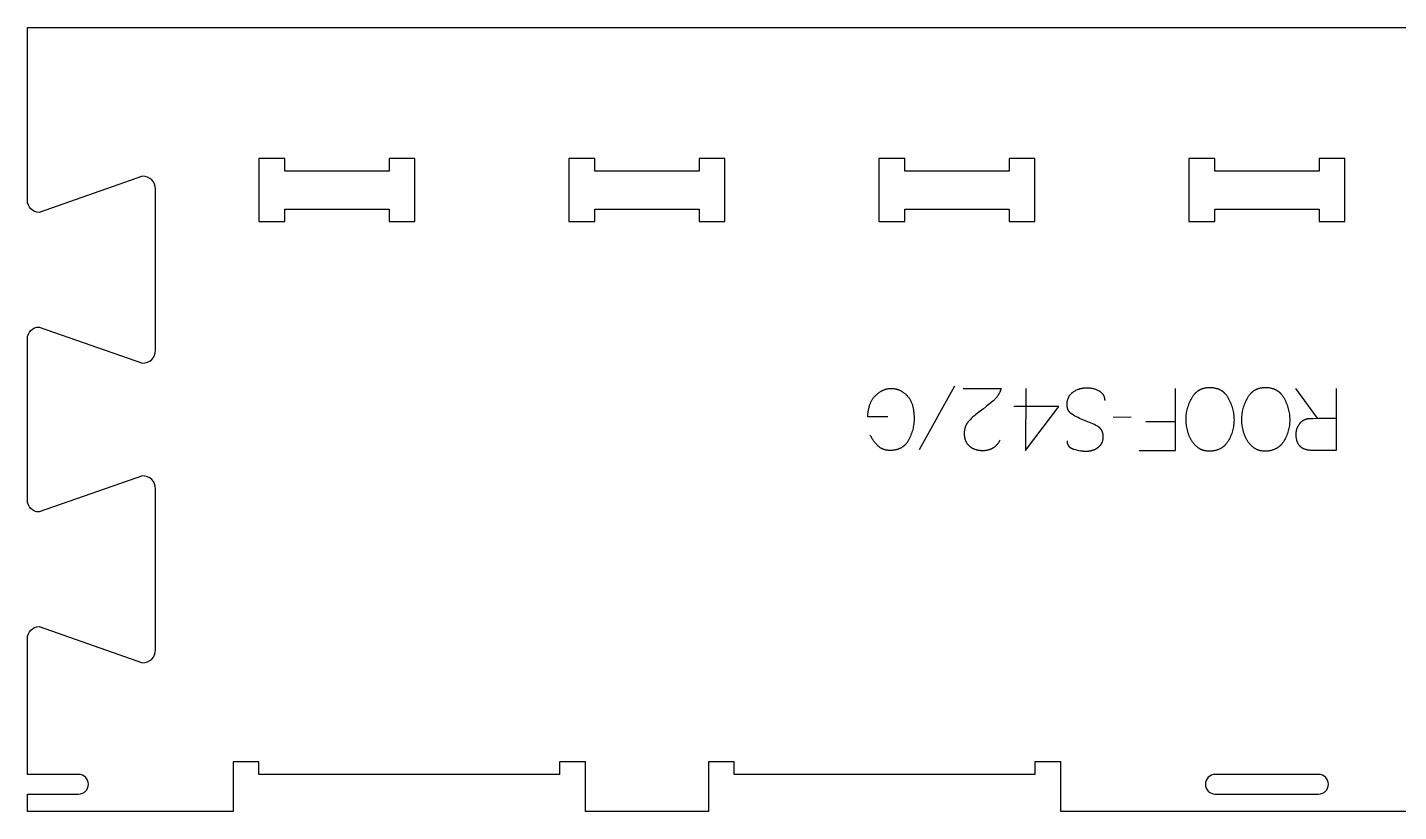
# Model space of a CAD drawing. Extents: x -13885 to -10701, y -84343 to -75479.
# Drawn here: x -12210 to -11547, y -78312 to -77932 of the extents above; entities that cross this region are included whole.
import ezdxf

# ---------------------------------------------------------------- set-up
doc = ezdxf.new("R2010")
doc.units = 0
for name, color, linetype in [('1_ANYTOOL_1MMDEEP_LABELS_S', 2, 'CONTINUOUS'), ('3_ANYTOOL_CUTTHROUGH_INSID', 4, 'CONTINUOUS'), ('4_ANYTOOL_CUTTHROUGH_OUTSI', 5, 'CONTINUOUS')]:
    doc.layers.add(name, color=color, linetype=linetype)

msp = doc.modelspace()

# ---------------------------------------------------------------- linework, layer by layer
at = {"layer": '1_ANYTOOL_1MMDEEP_LABELS_S'}
for points in [[(-11793.88, -78120.56), (-11803.65, -78120.52), (-11803.62, -78119.69), (-11803.56, -78118.88), (-11803.52, -78118.49), (-11803.47, -78118.11), (-11803.41, -78117.73), (-11803.35, -78117.35), (-11803.29, -78116.99), (-11803.22, -78116.62), (-11803.14, -78116.27), (-11803.05, -78115.92), (-11802.96, -78115.58), (-11802.86, -78115.24), (-11802.75, -78114.91), (-11802.64, -78114.59), (-11802.52, -78114.27), (-11802.39, -78113.96), (-11802.26, -78113.66), (-11802.12, -78113.36), (-11801.98, -78113.07), (-11801.82, -78112.78), (-11801.67, -78112.5), (-11801.5, -78112.23), (-11801.33, -78111.96), (-11801.15, -78111.7), (-11800.97, -78111.45), (-11800.77, -78111.2), (-11800.58, -78110.96), (-11800.37, -78110.73), (-11800.16, -78110.5), (-11799.94, -78110.27), (-11799.72, -78110.06), (-11799.5, -78109.85), (-11799.28, -78109.64), (-11799.05, -78109.45), (-11798.82, -78109.26), (-11798.6, -78109.08), (-11798.37, -78108.9), (-11798.14, -78108.73), (-11797.91, -78108.57), (-11797.67, -78108.42), (-11797.44, -78108.27), (-11797.2, -78108.13), (-11796.97, -78107.99), (-11796.73, -78107.86), (-11796.49, -78107.74), (-11796.25, -78107.63), (-11796.01, -78107.52), (-11795.77, -78107.42), (-11795.53, -78107.32), (-11795.28, -78107.24), (-11795.04, -78107.16), (-11794.79, -78107.08), (-11794.54, -78107.01), (-11794.29, -78106.95), (-11794.04, -78106.9), (-11793.79, -78106.85), (-11793.53, -78106.81), (-11793.28, -78106.78), (-11793.02, -78106.75), (-11792.77, -78106.74), (-11792.51, -78106.72), (-11792.25, -78106.72), (-11791.99, -78106.72), (-11791.73, -78106.72), (-11791.48, -78106.74), (-11791.22, -78106.76), (-11790.97, -78106.79), (-11790.72, -78106.83), (-11790.47, -78106.87), (-11790.22, -78106.92), (-11789.97, -78106.98), (-11789.72, -78107.04), (-11789.48, -78107.11), (-11789.24, -78107.19), (-11788.99, -78107.28), (-11788.75, -78107.37), (-11788.51, -78107.47), (-11788.28, -78107.57), (-11788.04, -78107.69), (-11787.8, -78107.81), (-11787.57, -78107.93), (-11787.34, -78108.07), (-11787.11, -78108.21), (-11786.88, -78108.36), (-11786.65, -78108.51), (-11786.42, -78108.68), (-11786.2, -78108.85), (-11785.98, -78109.02), (-11785.75, -78109.21), (-11785.53, -78109.4), (-11785.31, -78109.6), (-11785.1, -78109.8), (-11784.88, -78110.01), (-11784.67, -78110.23), (-11784.45, -78110.46), (-11784.25, -78110.69), (-11784.05, -78110.93), (-11783.86, -78111.18), (-11783.68, -78111.44), (-11783.5, -78111.7), (-11783.33, -78111.97), (-11783.17, -78112.25), (-11783.01, -78112.54), (-11782.86, -78112.83), (-11782.71, -78113.14), (-11782.58, -78113.45), (-11782.45, -78113.76), (-11782.32, -78114.09), (-11782.2, -78114.42), (-11782.09, -78114.76), (-11781.99, -78115.11), (-11781.89, -78115.47), (-11781.8, -78115.83), (-11781.72, -78116.2), (-11781.64, -78116.58), (-11781.57, -78116.96), (-11781.51, -78117.36), (-11781.45, -78117.76), (-11781.4, -78118.17), (-11781.36, -78118.59), (-11781.29, -78119.44), (-11781.25, -78120.33), (-11781.24, -78121.24), (-11781.25, -78121.92), (-11781.28, -78122.6), (-11781.33, -78123.27), (-11781.4, -78123.94), (-11781.5, -78124.61), (-11781.61, -78125.27), (-11781.75, -78125.93), (-11781.91, -78126.59), (-11782.08, -78127.24), (-11782.28, -78127.89), (-11782.5, -78128.54), (-11782.74, -78129.18), (-11783, -78129.82), (-11783.29, -78130.46), (-11783.59, -78131.09), (-11783.92, -78131.72), (-11784.09, -78132.03), (-11784.26, -78132.33), (-11784.45, -78132.62), (-11784.64, -78132.9), (-11784.84, -78133.17), (-11784.94, -78133.31), (-11785.05, -78133.43), (-11785.15, -78133.56), (-11785.26, -78133.69), (-11785.37, -78133.81), (-11785.48, -78133.93), (-11785.6, -78134.04), (-11785.71, -78134.16), (-11785.83, -78134.27), (-11785.95, -78134.38), (-11786.07, -78134.49), (-11786.19, -78134.59), (-11786.31, -78134.69), (-11786.44, -78134.79), (-11786.57, -78134.89), (-11786.7, -78134.98), (-11786.83, -78135.08), (-11786.96, -78135.17), (-11787.09, -78135.25), (-11787.23, -78135.34), (-11787.37, -78135.42), (-11787.51, -78135.5), (-11787.65, -78135.58), (-11787.8, -78135.65), (-11787.94, -78135.73), (-11788.09, -78135.8), (-11788.24, -78135.86), (-11788.39, -78135.93), (-11788.54, -78135.99), (-11788.69, -78136.05), (-11788.85, -78136.11), (-11789.01, -78136.16), (-11789.33, -78136.27), (-11789.66, -78136.36), (-11789.99, -78136.44), (-11790.34, -78136.52), (-11790.69, -78136.58), (-11791.04, -78136.64), (-11791.41, -78136.68), (-11791.78, -78136.71), (-11792.16, -78136.74), (-11792.54, -78136.75), (-11792.94, -78136.76), (-11793.16, -78136.76), (-11793.38, -78136.75), (-11793.6, -78136.74), (-11793.82, -78136.72), (-11794.03, -78136.7), (-11794.24, -78136.68), (-11794.45, -78136.65), (-11794.65, -78136.62), (-11794.85, -78136.58), (-11795.05, -78136.54), (-11795.25, -78136.49), (-11795.45, -78136.44), (-11795.64, -78136.38), (-11795.83, -78136.32), (-11796.01, -78136.26), (-11796.2, -78136.19), (-11796.38, -78136.12), (-11796.56, -78136.04), (-11796.74, -78135.96), (-11796.91, -78135.87), (-11797.08, -78135.78), (-11797.25, -78135.69), (-11797.41, -78135.59), (-11797.58, -78135.48), (-11797.74, -78135.37), (-11797.9, -78135.26), (-11798.05, -78135.14), (-11798.2, -78135.02), (-11798.35, -78134.89), (-11798.5, -78134.76), (-11798.64, -78134.63), (-11798.79, -78134.49), (-11799.06, -78134.2), (-11799.34, -78133.91), (-11799.6, -78133.61), (-11799.86, -78133.31), (-11800.11, -78133.01), (-11800.36, -78132.7), (-11800.6, -78132.39), (-11800.83, -78132.07), (-11801.05, -78131.74), (-11801.27, -78131.41), (-11801.49, -78131.08), (-11801.69, -78130.74), (-11801.89, -78130.4), (-11802.08, -78130.05), (-11802.27, -78129.7), (-11802.45, -78129.34)], [(-11778.67, -78136.29), (-11761.48, -78105.52)], [(-11757.45, -78106.8), (-11739.15, -78106.84), (-11739.3, -78107.3), (-11739.38, -78107.53), (-11739.46, -78107.75), (-11739.54, -78107.97), (-11739.63, -78108.18), (-11739.73, -78108.4), (-11739.82, -78108.61), (-11739.92, -78108.82), (-11740.03, -78109.03), (-11740.13, -78109.23), (-11740.24, -78109.44), (-11740.36, -78109.64), (-11740.47, -78109.84), (-11740.6, -78110.03), (-11740.72, -78110.23), (-11740.85, -78110.42), (-11740.98, -78110.6), (-11741.12, -78110.79), (-11741.26, -78110.97), (-11741.4, -78111.16), (-11741.54, -78111.34), (-11741.69, -78111.51), (-11741.85, -78111.69), (-11742, -78111.86), (-11742.16, -78112.03), (-11742.33, -78112.19), (-11742.5, -78112.36), (-11742.67, -78112.52), (-11742.84, -78112.68), (-11743.2, -78112.99), (-11744.68, -78114.21), (-11746.17, -78115.4), (-11747.68, -78116.56), (-11749.2, -78117.69), (-11749.96, -78118.25), (-11750.69, -78118.82), (-11751.4, -78119.4), (-11752.09, -78119.98), (-11752.75, -78120.57), (-11753.4, -78121.18), (-11754.02, -78121.78), (-11754.62, -78122.4), (-11754.77, -78122.56), (-11754.91, -78122.72), (-11755.04, -78122.88), (-11755.17, -78123.04), (-11755.3, -78123.21), (-11755.42, -78123.37), (-11755.54, -78123.54), (-11755.65, -78123.72), (-11755.76, -78123.89), (-11755.87, -78124.07), (-11755.96, -78124.25), (-11756.06, -78124.43), (-11756.15, -78124.61), (-11756.23, -78124.8), (-11756.31, -78124.99), (-11756.39, -78125.18), (-11756.46, -78125.37), (-11756.53, -78125.56), (-11756.59, -78125.76), (-11756.65, -78125.96), (-11756.7, -78126.16), (-11756.75, -78126.37), (-11756.79, -78126.57), (-11756.83, -78126.78), (-11756.87, -78126.99), (-11756.9, -78127.21), (-11756.92, -78127.42), (-11756.94, -78127.64), (-11756.96, -78127.86), (-11756.97, -78128.08), (-11756.98, -78128.3), (-11756.98, -78128.53), (-11756.98, -78128.78), (-11756.97, -78129.03), (-11756.96, -78129.27), (-11756.94, -78129.51), (-11756.92, -78129.74), (-11756.89, -78129.97), (-11756.86, -78130.2), (-11756.82, -78130.42), (-11756.78, -78130.64), (-11756.73, -78130.86), (-11756.68, -78131.07), (-11756.62, -78131.28), (-11756.56, -78131.49), (-11756.5, -78131.69), (-11756.42, -78131.88), (-11756.35, -78132.08), (-11756.27, -78132.27), (-11756.18, -78132.45), (-11756.09, -78132.63), (-11755.99, -78132.81), (-11755.89, -78132.99), (-11755.78, -78133.16), (-11755.67, -78133.33), (-11755.56, -78133.49), (-11755.44, -78133.65), (-11755.31, -78133.8), (-11755.18, -78133.96), (-11755.04, -78134.1), (-11754.9, -78134.25), (-11754.76, -78134.39), (-11754.61, -78134.53), (-11754.45, -78134.66), (-11754.29, -78134.79), (-11754.13, -78134.91), (-11753.96, -78135.03), (-11753.8, -78135.15), (-11753.63, -78135.26), (-11753.46, -78135.37), (-11753.28, -78135.48), (-11753.1, -78135.58), (-11752.92, -78135.67), (-11752.74, -78135.77), (-11752.56, -78135.85), (-11752.37, -78135.94), (-11752.18, -78136.02), (-11751.98, -78136.09), (-11751.79, -78136.17), (-11751.59, -78136.23), (-11751.39, -78136.3), (-11751.19, -78136.36), (-11750.98, -78136.41), (-11750.77, -78136.46), (-11750.56, -78136.51), (-11750.35, -78136.55), (-11750.13, -78136.59), (-11749.91, -78136.63), (-11749.69, -78136.66), (-11749.46, -78136.69), (-11749.24, -78136.71), (-11749.01, -78136.73), (-11748.78, -78136.74), (-11748.54, -78136.75), (-11748.07, -78136.76), (-11747.7, -78136.75), (-11747.34, -78136.74), (-11746.99, -78136.71), (-11746.64, -78136.68), (-11746.3, -78136.63), (-11745.96, -78136.58), (-11745.64, -78136.51), (-11745.32, -78136.44), (-11745, -78136.36), (-11744.85, -78136.31), (-11744.7, -78136.26), (-11744.54, -78136.21), (-11744.39, -78136.16), (-11744.25, -78136.1), (-11744.1, -78136.04), (-11743.95, -78135.98), (-11743.81, -78135.92), (-11743.67, -78135.85), (-11743.53, -78135.78), (-11743.39, -78135.71), (-11743.25, -78135.64), (-11743.12, -78135.56), (-11742.99, -78135.48), (-11742.85, -78135.4), (-11742.72, -78135.32), (-11742.6, -78135.23), (-11742.47, -78135.15), (-11742.34, -78135.05), (-11742.22, -78134.96), (-11742.1, -78134.87), (-11741.98, -78134.77), (-11741.86, -78134.67), (-11741.74, -78134.56), (-11741.63, -78134.46), (-11741.51, -78134.35), (-11741.4, -78134.24), (-11741.29, -78134.12), (-11741.18, -78134.01), (-11741.07, -78133.89), (-11740.97, -78133.77), (-11740.86, -78133.65), (-11740.66, -78133.39), (-11740.46, -78133.13), (-11740.27, -78132.85), (-11740.09, -78132.57), (-11739.91, -78132.28), (-11739.74, -78131.97), (-11739.58, -78131.66)], [(-11727.24, -78106.76), (-11727.28, -78136.8), (-11711.25, -78115.42)], [(-11707.22, -78132.17), (-11707.22, -78132.36), (-11707.21, -78132.45), (-11707.21, -78132.55), (-11707.2, -78132.64), (-11707.19, -78132.73), (-11707.18, -78132.81), (-11707.17, -78132.9), (-11707.16, -78132.99), (-11707.14, -78133.07), (-11707.13, -78133.16), (-11707.11, -78133.24), (-11707.09, -78133.32), (-11707.07, -78133.4), (-11707.04, -78133.48), (-11707.02, -78133.56), (-11706.99, -78133.64), (-11706.96, -78133.72), (-11706.93, -78133.79), (-11706.9, -78133.87), (-11706.87, -78133.94), (-11706.83, -78134.02), (-11706.8, -78134.09), (-11706.76, -78134.16), (-11706.72, -78134.23), (-11706.68, -78134.3), (-11706.64, -78134.37), (-11706.59, -78134.43), (-11706.55, -78134.5), (-11706.5, -78134.56), (-11706.45, -78134.63), (-11706.4, -78134.69), (-11706.35, -78134.75), (-11706.3, -78134.81), (-11706.24, -78134.87), (-11706.18, -78134.93), (-11706.13, -78134.99), (-11706.07, -78135.05), (-11706, -78135.1), (-11705.94, -78135.16), (-11705.88, -78135.21), (-11705.81, -78135.26), (-11705.74, -78135.31), (-11705.67, -78135.36), (-11705.6, -78135.41), (-11705.53, -78135.46), (-11705.45, -78135.51), (-11705.38, -78135.56), (-11705.3, -78135.6), (-11705.22, -78135.65), (-11705.14, -78135.69), (-11705.06, -78135.73), (-11704.89, -78135.81), (-11704.71, -78135.89), (-11704.53, -78135.96), (-11704.34, -78136.03), (-11704.15, -78136.1), (-11703.94, -78136.16), (-11703.13, -78136.38), (-11702.33, -78136.57), (-11701.55, -78136.73), (-11700.78, -78136.87), (-11700.4, -78136.92), (-11700.02, -78136.97), (-11699.65, -78137.01), (-11699.28, -78137.04), (-11698.91, -78137.07), (-11698.55, -78137.09), (-11698.19, -78137.1), (-11697.84, -78137.1), (-11697.64, -78137.1), (-11697.45, -78137.09), (-11697.26, -78137.09), (-11697.06, -78137.07), (-11696.87, -78137.06), (-11696.69, -78137.04), (-11696.5, -78137.01), (-11696.31, -78136.99), (-11696.13, -78136.96), (-11695.94, -78136.92), (-11695.76, -78136.89), (-11695.58, -78136.85), (-11695.4, -78136.8), (-11695.22, -78136.75), (-11695.04, -78136.7), (-11694.87, -78136.65), (-11694.69, -78136.59), (-11694.52, -78136.53), (-11694.35, -78136.46), (-11694.18, -78136.39), (-11694.01, -78136.32), (-11693.84, -78136.24), (-11693.67, -78136.16), (-11693.51, -78136.08), (-11693.34, -78135.99), (-11693.18, -78135.9), (-11693.01, -78135.81), (-11692.85, -78135.71), (-11692.69, -78135.61), (-11692.54, -78135.5), (-11692.38, -78135.39), (-11692.22, -78135.28), (-11692.07, -78135.17), (-11691.92, -78135.05), (-11691.78, -78134.93), (-11691.64, -78134.8), (-11691.51, -78134.67), (-11691.38, -78134.54), (-11691.25, -78134.41), (-11691.13, -78134.27), (-11691.02, -78134.13), (-11690.91, -78133.99), (-11690.81, -78133.84), (-11690.71, -78133.69), (-11690.61, -78133.54), (-11690.52, -78133.39), (-11690.44, -78133.23), (-11690.36, -78133.07), (-11690.28, -78132.9), (-11690.21, -78132.74), (-11690.15, -78132.57), (-11690.09, -78132.39), (-11690.03, -78132.22), (-11689.98, -78132.04), (-11689.93, -78131.85), (-11689.89, -78131.67), (-11689.86, -78131.48), (-11689.82, -78131.29), (-11689.8, -78131.09), (-11689.78, -78130.9), (-11689.76, -78130.69), (-11689.75, -78130.49), (-11689.74, -78130.28), (-11689.74, -78130.07), (-11689.74, -78129.86), (-11689.75, -78129.65), (-11689.76, -78129.44), (-11689.78, -78129.23), (-11689.81, -78129.03), (-11689.84, -78128.84), (-11689.87, -78128.64), (-11689.91, -78128.46), (-11689.96, -78128.27), (-11690.01, -78128.09), (-11690.07, -78127.91), (-11690.13, -78127.73), (-11690.17, -78127.65), (-11690.2, -78127.56), (-11690.24, -78127.48), (-11690.28, -78127.4), (-11690.32, -78127.31), (-11690.36, -78127.23), (-11690.4, -78127.15), (-11690.44, -78127.07), (-11690.49, -78126.99), (-11690.53, -78126.92), (-11690.58, -78126.84), (-11690.63, -78126.76), (-11690.68, -78126.69), (-11690.73, -78126.62), (-11690.79, -78126.54), (-11690.84, -78126.47), (-11690.9, -78126.4), (-11690.95, -78126.33), (-11691.01, -78126.26), (-11691.07, -78126.19), (-11691.13, -78126.12), (-11691.2, -78126.06), (-11691.26, -78125.99), (-11691.33, -78125.93), (-11691.46, -78125.8), (-11691.6, -78125.68), (-11691.75, -78125.56), (-11691.9, -78125.44), (-11692.06, -78125.33), (-11692.22, -78125.22), (-11692.39, -78125.12), (-11692.57, -78125.02), (-11693.28, -78124.63), (-11694.01, -78124.25), (-11694.76, -78123.88), (-11695.52, -78123.52), (-11696.3, -78123.18), (-11697.1, -78122.84), (-11697.91, -78122.52), (-11698.74, -78122.21), (-11699.56, -78121.9), (-11700.37, -78121.57), (-11701.15, -78121.22), (-11701.92, -78120.86), (-11702.66, -78120.49), (-11703.39, -78120.1), (-11704.09, -78119.69), (-11704.78, -78119.27), (-11704.95, -78119.16), (-11705.11, -78119.05), (-11705.26, -78118.93), (-11705.33, -78118.87), (-11705.41, -78118.81), (-11705.48, -78118.75), (-11705.55, -78118.69), (-11705.62, -78118.62), (-11705.69, -78118.56), (-11705.75, -78118.49), (-11705.82, -78118.43), (-11705.88, -78118.36), (-11705.94, -78118.29), (-11706, -78118.22), (-11706.06, -78118.15), (-11706.12, -78118.08), (-11706.17, -78118.01), (-11706.23, -78117.93), (-11706.28, -78117.86), (-11706.33, -78117.78), (-11706.38, -78117.7), (-11706.43, -78117.63), (-11706.48, -78117.55), (-11706.52, -78117.47), (-11706.57, -78117.39), (-11706.61, -78117.31), (-11706.65, -78117.22), (-11706.69, -78117.14), (-11706.73, -78117.06), (-11706.77, -78116.97), (-11706.8, -78116.88), (-11706.84, -78116.8), (-11706.87, -78116.71), (-11706.9, -78116.62), (-11706.93, -78116.53), (-11706.96, -78116.44), (-11706.98, -78116.34), (-11707.03, -78116.16), (-11707.07, -78115.96), (-11707.11, -78115.77), (-11707.14, -78115.57), (-11707.17, -78115.37), (-11707.19, -78115.16), (-11707.2, -78114.95), (-11707.21, -78114.73), (-11707.21, -78114.51), (-11707.21, -78114.29), (-11707.2, -78114.06), (-11707.18, -78113.83), (-11707.16, -78113.6), (-11707.13, -78113.37), (-11707.1, -78113.15), (-11707.06, -78112.93), (-11707.02, -78112.71), (-11706.98, -78112.5), (-11706.93, -78112.29), (-11706.87, -78112.09), (-11706.81, -78111.88), (-11706.74, -78111.69), (-11706.67, -78111.49), (-11706.59, -78111.3), (-11706.51, -78111.12), (-11706.42, -78110.93), (-11706.33, -78110.75), (-11706.24, -78110.58), (-11706.13, -78110.41), (-11706.03, -78110.24), (-11705.92, -78110.08), (-11705.8, -78109.91), (-11705.68, -78109.76), (-11705.55, -78109.61), (-11705.42, -78109.46), (-11705.28, -78109.31), (-11705.14, -78109.17), (-11704.99, -78109.03), (-11704.84, -78108.9), (-11704.69, -78108.77), (-11704.52, -78108.64), (-11704.36, -78108.52), (-11704.18, -78108.4), (-11704.01, -78108.28), (-11703.65, -78108.06), (-11703.28, -78107.85), (-11702.92, -78107.66), (-11702.54, -78107.48), (-11702.17, -78107.32), (-11701.79, -78107.16), (-11701.6, -78107.09), (-11701.41, -78107.03), (-11701.22, -78106.96), (-11701.02, -78106.9), (-11700.83, -78106.85), (-11700.64, -78106.79), (-11700.44, -78106.74), (-11700.24, -78106.7), (-11700.05, -78106.66), (-11699.85, -78106.62), (-11699.65, -78106.58), (-11699.45, -78106.55), (-11699.25, -78106.52), (-11699.04, -78106.49), (-11698.64, -78106.45), (-11698.23, -78106.43), (-11697.82, -78106.42), (-11697.4, -78106.42), (-11696.99, -78106.43), (-11696.59, -78106.46), (-11696.19, -78106.5), (-11695.8, -78106.55), (-11695.41, -78106.61), (-11695.02, -78106.69), (-11694.64, -78106.78), (-11694.26, -78106.88), (-11693.89, -78107), (-11693.52, -78107.13), (-11693.16, -78107.27), (-11692.8, -78107.42), (-11692.45, -78107.59), (-11692.1, -78107.77), (-11691.75, -78107.96), (-11691.58, -78108.06), (-11691.42, -78108.16), (-11691.26, -78108.27), (-11691.11, -78108.38), (-11690.96, -78108.49), (-11690.82, -78108.61), (-11690.68, -78108.72), (-11690.55, -78108.85), (-11690.42, -78108.97), (-11690.3, -78109.1), (-11690.19, -78109.23), (-11690.08, -78109.36), (-11690.03, -78109.43), (-11689.97, -78109.49), (-11689.92, -78109.56), (-11689.88, -78109.63), (-11689.83, -78109.7), (-11689.78, -78109.78), (-11689.74, -78109.85), (-11689.69, -78109.92), (-11689.65, -78109.99), (-11689.61, -78110.07), (-11689.57, -78110.14), (-11689.53, -78110.22), (-11689.5, -78110.29), (-11689.46, -78110.37), (-11689.43, -78110.45), (-11689.39, -78110.53), (-11689.36, -78110.61), (-11689.33, -78110.69), (-11689.3, -78110.77), (-11689.28, -78110.85), (-11689.22, -78111.01), (-11689.18, -78111.18), (-11689.14, -78111.35), (-11689.1, -78111.53), (-11689.07, -78111.7), (-11689.05, -78111.88), (-11689.03, -78112.07), (-11689.02, -78112.25), (-11689.01, -78112.44), (-11689.01, -78112.63)], [(-11672.34, -78136.76), (-11654.68, -78136.76), (-11654.68, -78106.76)], [(-11586.07, -78121.2), (-11596.52, -78106.72)], [(-11577.07, -78106.76), (-11577.07, -78136.76), (-11588.42, -78136.76), (-11588.91, -78136.75), (-11589.39, -78136.73), (-11589.62, -78136.71), (-11589.85, -78136.69), (-11590.07, -78136.67), (-11590.29, -78136.64), (-11590.51, -78136.6), (-11590.72, -78136.57), (-11590.93, -78136.53), (-11591.13, -78136.48), (-11591.33, -78136.44), (-11591.53, -78136.38), (-11591.72, -78136.33), (-11591.91, -78136.27), (-11592.09, -78136.21), (-11592.28, -78136.14), (-11592.45, -78136.07), (-11592.63, -78135.99), (-11592.8, -78135.91), (-11592.96, -78135.83), (-11593.12, -78135.75), (-11593.28, -78135.66), (-11593.43, -78135.56), (-11593.58, -78135.46), (-11593.73, -78135.36), (-11593.87, -78135.26), (-11594.01, -78135.15), (-11594.14, -78135.04), (-11594.27, -78134.92), (-11594.4, -78134.8), (-11594.52, -78134.67), (-11594.64, -78134.55), (-11594.76, -78134.41), (-11594.87, -78134.28), (-11594.97, -78134.14), (-11595.08, -78133.99), (-11595.18, -78133.85), (-11595.27, -78133.7), (-11595.36, -78133.54), (-11595.45, -78133.38), (-11595.54, -78133.22), (-11595.62, -78133.05), (-11595.69, -78132.88), (-11595.76, -78132.71), (-11595.83, -78132.53), (-11595.9, -78132.35), (-11595.96, -78132.16), (-11596.01, -78131.97), (-11596.06, -78131.78), (-11596.11, -78131.58), (-11596.16, -78131.38), (-11596.2, -78131.18), (-11596.24, -78130.97), (-11596.27, -78130.75), (-11596.3, -78130.54), (-11596.32, -78130.32), (-11596.34, -78130.09), (-11596.36, -78129.87), (-11596.39, -78129.4), (-11596.39, -78128.92), (-11596.39, -78128.74), (-11596.39, -78128.56), (-11596.38, -78128.39), (-11596.37, -78128.22), (-11596.35, -78128.04), (-11596.33, -78127.87), (-11596.31, -78127.7), (-11596.28, -78127.53), (-11596.25, -78127.36), (-11596.22, -78127.19), (-11596.18, -78127.03), (-11596.14, -78126.86), (-11596.1, -78126.7), (-11596.05, -78126.53), (-11596, -78126.37), (-11595.95, -78126.21), (-11595.89, -78126.04), (-11595.83, -78125.88), (-11595.77, -78125.72), (-11595.7, -78125.56), (-11595.63, -78125.41), (-11595.55, -78125.25), (-11595.47, -78125.09), (-11595.39, -78124.94), (-11595.31, -78124.78), (-11595.22, -78124.63), (-11595.13, -78124.48), (-11595.03, -78124.33), (-11594.93, -78124.18), (-11594.83, -78124.03), (-11594.72, -78123.88), (-11594.62, -78123.73), (-11594.5, -78123.59), (-11594.39, -78123.44), (-11594.27, -78123.31), (-11594.15, -78123.18), (-11594.03, -78123.05), (-11593.91, -78122.93), (-11593.78, -78122.81), (-11593.65, -78122.69), (-11593.52, -78122.58), (-11593.38, -78122.48), (-11593.25, -78122.38), (-11593.11, -78122.28), (-11592.97, -78122.19), (-11592.83, -78122.1), (-11592.68, -78122.02), (-11592.53, -78121.94), (-11592.38, -78121.87), (-11592.23, -78121.8), (-11592.07, -78121.73), (-11591.91, -78121.67), (-11591.75, -78121.61), (-11591.59, -78121.56), (-11591.43, -78121.52), (-11591.26, -78121.47), (-11591.09, -78121.43), (-11590.92, -78121.4), (-11590.74, -78121.37), (-11590.57, -78121.34), (-11590.39, -78121.32), (-11590.21, -78121.31), (-11590.02, -78121.3), (-11588.1, -78121.22), (-11586.07, -78121.2), (-11577.11, -78121.2)], [(-11711.25, -78115.42), (-11733.02, -78115.42)], [(-11684.98, -78120.64), (-11676.19, -78120.56)], [(-11669.17, -78122.79), (-11654.68, -78122.79)]]:
    msp.add_lwpolyline(points, dxfattribs=at)
for points in [[(-11638.48, -78137.1), (-11638.85, -78137.1), (-11639.22, -78137.08), (-11639.57, -78137.05), (-11639.92, -78137.01), (-11640.1, -78136.98), (-11640.27, -78136.96), (-11640.44, -78136.93), (-11640.6, -78136.89), (-11640.77, -78136.86), (-11640.93, -78136.82), (-11641.09, -78136.78), (-11641.25, -78136.73), (-11641.41, -78136.68), (-11641.57, -78136.63), (-11641.72, -78136.58), (-11641.88, -78136.52), (-11642.03, -78136.47), (-11642.18, -78136.4), (-11642.33, -78136.34), (-11642.47, -78136.27), (-11642.62, -78136.2), (-11642.76, -78136.13), (-11642.9, -78136.05), (-11643.04, -78135.97), (-11643.18, -78135.89), (-11643.31, -78135.8), (-11643.45, -78135.71), (-11643.58, -78135.62), (-11643.84, -78135.44), (-11644.09, -78135.24), (-11644.34, -78135.04), (-11644.58, -78134.83), (-11644.82, -78134.62), (-11645.05, -78134.4), (-11645.27, -78134.18), (-11645.49, -78133.95), (-11645.7, -78133.71), (-11645.91, -78133.47), (-11646.11, -78133.22), (-11646.31, -78132.96), (-11646.5, -78132.7), (-11646.68, -78132.43), (-11646.86, -78132.15), (-11647.03, -78131.87), (-11647.2, -78131.59), (-11647.36, -78131.3), (-11647.51, -78131), (-11647.66, -78130.71), (-11647.8, -78130.41), (-11647.94, -78130.1), (-11648.07, -78129.8), (-11648.2, -78129.48), (-11648.32, -78129.17), (-11648.43, -78128.85), (-11648.54, -78128.53), (-11648.64, -78128.2), (-11648.74, -78127.87), (-11648.83, -78127.54), (-11648.92, -78127.2), (-11649, -78126.86), (-11649.15, -78126.18), (-11649.27, -78125.5), (-11649.38, -78124.83), (-11649.47, -78124.17), (-11649.53, -78123.51), (-11649.58, -78122.87), (-11649.61, -78122.22), (-11649.62, -78121.59), (-11649.61, -78120.95), (-11649.58, -78120.31), (-11649.53, -78119.68), (-11649.45, -78119.04), (-11649.35, -78118.4), (-11649.23, -78117.76), (-11649.09, -78117.13), (-11648.93, -78116.49), (-11648.75, -78115.85), (-11648.54, -78115.21), (-11648.32, -78114.58), (-11648.07, -78113.94), (-11647.8, -78113.3), (-11647.51, -78112.66), (-11647.19, -78112.03), (-11646.86, -78111.39), (-11646.68, -78111.07), (-11646.5, -78110.77), (-11646.31, -78110.48), (-11646.12, -78110.19), (-11645.92, -78109.92), (-11645.71, -78109.65), (-11645.5, -78109.4), (-11645.28, -78109.16), (-11645.16, -78109.04), (-11645.05, -78108.92), (-11644.94, -78108.81), (-11644.82, -78108.7), (-11644.7, -78108.59), (-11644.58, -78108.48), (-11644.46, -78108.38), (-11644.34, -78108.28), (-11644.21, -78108.18), (-11644.08, -78108.09), (-11643.96, -78107.99), (-11643.83, -78107.9), (-11643.7, -78107.81), (-11643.56, -78107.73), (-11643.43, -78107.64), (-11643.3, -78107.56), (-11643.16, -78107.48), (-11643.02, -78107.41), (-11642.88, -78107.33), (-11642.74, -78107.26), (-11642.59, -78107.2), (-11642.45, -78107.13), (-11642.3, -78107.07), (-11642.16, -78107), (-11642.01, -78106.95), (-11641.85, -78106.89), (-11641.7, -78106.84), (-11641.55, -78106.79), (-11641.23, -78106.69), (-11640.92, -78106.61), (-11640.59, -78106.53), (-11640.26, -78106.47), (-11639.92, -78106.41), (-11639.58, -78106.37), (-11639.23, -78106.33), (-11638.87, -78106.31), (-11638.51, -78106.29), (-11638.14, -78106.29), (-11637.75, -78106.29), (-11637.38, -78106.31), (-11637.01, -78106.33), (-11636.65, -78106.37), (-11636.29, -78106.41), (-11635.94, -78106.47), (-11635.6, -78106.54), (-11635.26, -78106.61), (-11634.93, -78106.7), (-11634.61, -78106.79), (-11634.45, -78106.85), (-11634.3, -78106.9), (-11634.14, -78106.96), (-11633.99, -78107.02), (-11633.83, -78107.08), (-11633.68, -78107.14), (-11633.54, -78107.21), (-11633.39, -78107.28), (-11633.24, -78107.35), (-11633.1, -78107.43), (-11632.96, -78107.5), (-11632.82, -78107.58), (-11632.68, -78107.67), (-11632.54, -78107.75), (-11632.41, -78107.84), (-11632.27, -78107.93), (-11632.14, -78108.02), (-11632.01, -78108.12), (-11631.88, -78108.21), (-11631.75, -78108.31), (-11631.63, -78108.42), (-11631.5, -78108.52), (-11631.38, -78108.63), (-11631.26, -78108.74), (-11631.14, -78108.85), (-11631.03, -78108.97), (-11630.91, -78109.08), (-11630.8, -78109.2), (-11630.68, -78109.33), (-11630.57, -78109.45), (-11630.36, -78109.71), (-11630.15, -78109.98), (-11629.95, -78110.26), (-11629.75, -78110.55), (-11629.56, -78110.85), (-11629.38, -78111.15), (-11629.2, -78111.47), (-11628.87, -78112.12), (-11628.55, -78112.77), (-11628.26, -78113.42), (-11627.99, -78114.07), (-11627.74, -78114.72), (-11627.52, -78115.37), (-11627.31, -78116.02), (-11627.13, -78116.67), (-11626.97, -78117.32), (-11626.83, -78117.97), (-11626.71, -78118.62), (-11626.61, -78119.28), (-11626.53, -78119.93), (-11626.48, -78120.58), (-11626.45, -78121.23), (-11626.44, -78121.89), (-11626.45, -78122.58), (-11626.48, -78123.27), (-11626.54, -78123.95), (-11626.62, -78124.63), (-11626.72, -78125.3), (-11626.84, -78125.96), (-11626.99, -78126.62), (-11627.16, -78127.27), (-11627.35, -78127.92), (-11627.57, -78128.56), (-11627.8, -78129.19), (-11628.06, -78129.82), (-11628.35, -78130.45), (-11628.65, -78131.06), (-11628.98, -78131.67), (-11629.33, -78132.28), (-11629.51, -78132.58), (-11629.7, -78132.86), (-11629.9, -78133.14), (-11630.11, -78133.41), (-11630.32, -78133.67), (-11630.53, -78133.92), (-11630.76, -78134.16), (-11630.99, -78134.39), (-11631.1, -78134.5), (-11631.22, -78134.61), (-11631.34, -78134.72), (-11631.47, -78134.82), (-11631.59, -78134.93), (-11631.72, -78135.03), (-11631.84, -78135.12), (-11631.97, -78135.22), (-11632.1, -78135.31), (-11632.24, -78135.4), (-11632.37, -78135.49), (-11632.5, -78135.58), (-11632.64, -78135.66), (-11632.78, -78135.74), (-11632.92, -78135.82), (-11633.06, -78135.9), (-11633.21, -78135.97), (-11633.35, -78136.04), (-11633.65, -78136.18), (-11633.95, -78136.31), (-11634.26, -78136.42), (-11634.58, -78136.53), (-11634.9, -78136.63), (-11635.23, -78136.72), (-11635.56, -78136.8), (-11635.9, -78136.87), (-11636.25, -78136.93), (-11636.61, -78136.98), (-11636.97, -78137.03), (-11637.34, -78137.06), (-11637.71, -78137.08), (-11638.09, -78137.1)], [(-11611.52, -78137.1), (-11611.89, -78137.1), (-11612.26, -78137.08), (-11612.62, -78137.05), (-11612.97, -78137.01), (-11613.14, -78136.98), (-11613.31, -78136.96), (-11613.48, -78136.93), (-11613.65, -78136.89), (-11613.81, -78136.86), (-11613.97, -78136.82), (-11614.14, -78136.78), (-11614.3, -78136.73), (-11614.46, -78136.68), (-11614.61, -78136.63), (-11614.77, -78136.58), (-11614.92, -78136.52), (-11615.07, -78136.47), (-11615.22, -78136.4), (-11615.37, -78136.34), (-11615.52, -78136.27), (-11615.66, -78136.2), (-11615.8, -78136.13), (-11615.94, -78136.05), (-11616.08, -78135.97), (-11616.22, -78135.89), (-11616.36, -78135.8), (-11616.49, -78135.71), (-11616.62, -78135.62), (-11616.88, -78135.44), (-11617.14, -78135.24), (-11617.38, -78135.04), (-11617.63, -78134.83), (-11617.86, -78134.62), (-11618.09, -78134.4), (-11618.32, -78134.18), (-11618.53, -78133.95), (-11618.75, -78133.71), (-11618.95, -78133.47), (-11619.16, -78133.22), (-11619.35, -78132.96), (-11619.54, -78132.7), (-11619.72, -78132.43), (-11619.9, -78132.15), (-11620.07, -78131.87), (-11620.24, -78131.59), (-11620.4, -78131.3), (-11620.55, -78131), (-11620.7, -78130.71), (-11620.84, -78130.41), (-11620.98, -78130.1), (-11621.11, -78129.8), (-11621.24, -78129.48), (-11621.36, -78129.17), (-11621.48, -78128.85), (-11621.58, -78128.53), (-11621.69, -78128.2), (-11621.78, -78127.87), (-11621.88, -78127.54), (-11621.96, -78127.2), (-11622.04, -78126.86), (-11622.19, -78126.18), (-11622.32, -78125.5), (-11622.42, -78124.83), (-11622.51, -78124.17), (-11622.58, -78123.51), (-11622.63, -78122.87), (-11622.66, -78122.22), (-11622.67, -78121.59), (-11622.65, -78120.95), (-11622.62, -78120.31), (-11622.57, -78119.68), (-11622.49, -78119.04), (-11622.4, -78118.4), (-11622.28, -78117.76), (-11622.14, -78117.13), (-11621.97, -78116.49), (-11621.79, -78115.85), (-11621.59, -78115.21), (-11621.36, -78114.58), (-11621.11, -78113.94), (-11620.84, -78113.3), (-11620.55, -78112.66), (-11620.24, -78112.03), (-11619.9, -78111.39), (-11619.72, -78111.07), (-11619.54, -78110.77), (-11619.35, -78110.48), (-11619.16, -78110.19), (-11618.96, -78109.92), (-11618.75, -78109.65), (-11618.54, -78109.4), (-11618.32, -78109.16), (-11618.21, -78109.04), (-11618.09, -78108.92), (-11617.98, -78108.81), (-11617.86, -78108.7), (-11617.74, -78108.59), (-11617.62, -78108.48), (-11617.5, -78108.38), (-11617.38, -78108.28), (-11617.25, -78108.18), (-11617.13, -78108.09), (-11617, -78107.99), (-11616.87, -78107.9), (-11616.74, -78107.81), (-11616.61, -78107.73), (-11616.47, -78107.64), (-11616.34, -78107.56), (-11616.2, -78107.48), (-11616.06, -78107.41), (-11615.92, -78107.33), (-11615.78, -78107.26), (-11615.64, -78107.2), (-11615.49, -78107.13), (-11615.35, -78107.07), (-11615.2, -78107), (-11615.05, -78106.95), (-11614.9, -78106.89), (-11614.74, -78106.84), (-11614.59, -78106.79), (-11614.28, -78106.69), (-11613.96, -78106.61), (-11613.63, -78106.53), (-11613.3, -78106.47), (-11612.96, -78106.41), (-11612.62, -78106.37), (-11612.27, -78106.33), (-11611.91, -78106.31), (-11611.55, -78106.29), (-11611.18, -78106.29), (-11610.8, -78106.29), (-11610.42, -78106.31), (-11610.05, -78106.33), (-11609.69, -78106.37), (-11609.33, -78106.41), (-11608.98, -78106.47), (-11608.64, -78106.54), (-11608.31, -78106.61), (-11607.98, -78106.7), (-11607.65, -78106.79), (-11607.5, -78106.85), (-11607.34, -78106.9), (-11607.18, -78106.96), (-11607.03, -78107.02), (-11606.88, -78107.08), (-11606.73, -78107.14), (-11606.58, -78107.21), (-11606.43, -78107.28), (-11606.29, -78107.35), (-11606.14, -78107.43), (-11606, -78107.5), (-11605.86, -78107.58), (-11605.72, -78107.67), (-11605.58, -78107.75), (-11605.45, -78107.84), (-11605.31, -78107.93), (-11605.18, -78108.02), (-11605.05, -78108.12), (-11604.92, -78108.21), (-11604.8, -78108.31), (-11604.67, -78108.42), (-11604.55, -78108.52), (-11604.42, -78108.63), (-11604.3, -78108.74), (-11604.19, -78108.85), (-11604.07, -78108.97), (-11603.95, -78109.08), (-11603.84, -78109.2), (-11603.73, -78109.33), (-11603.62, -78109.45), (-11603.4, -78109.71), (-11603.19, -78109.98), (-11602.99, -78110.26), (-11602.79, -78110.55), (-11602.6, -78110.85), (-11602.42, -78111.15), (-11602.24, -78111.47), (-11601.91, -78112.12), (-11601.6, -78112.77), (-11601.3, -78113.42), (-11601.03, -78114.07), (-11600.79, -78114.72), (-11600.56, -78115.37), (-11600.35, -78116.02), (-11600.17, -78116.67), (-11600.01, -78117.32), (-11599.87, -78117.97), (-11599.75, -78118.62), (-11599.65, -78119.28), (-11599.58, -78119.93), (-11599.52, -78120.58), (-11599.49, -78121.23), (-11599.48, -78121.89), (-11599.49, -78122.58), (-11599.52, -78123.27), (-11599.58, -78123.95), (-11599.66, -78124.63), (-11599.76, -78125.3), (-11599.89, -78125.96), (-11600.03, -78126.62), (-11600.2, -78127.27), (-11600.39, -78127.92), (-11600.61, -78128.56), (-11600.85, -78129.19), (-11601.11, -78129.82), (-11601.39, -78130.45), (-11601.69, -78131.06), (-11602.02, -78131.67), (-11602.37, -78132.28), (-11602.56, -78132.58), (-11602.75, -78132.86), (-11602.94, -78133.14), (-11603.15, -78133.41), (-11603.36, -78133.67), (-11603.58, -78133.92), (-11603.8, -78134.16), (-11604.03, -78134.39), (-11604.15, -78134.5), (-11604.27, -78134.61), (-11604.39, -78134.72), (-11604.51, -78134.82), (-11604.63, -78134.93), (-11604.76, -78135.03), (-11604.89, -78135.12), (-11605.01, -78135.22), (-11605.15, -78135.31), (-11605.28, -78135.4), (-11605.41, -78135.49), (-11605.55, -78135.58), (-11605.68, -78135.66), (-11605.82, -78135.74), (-11605.96, -78135.82), (-11606.11, -78135.9), (-11606.25, -78135.97), (-11606.4, -78136.04), (-11606.69, -78136.18), (-11606.99, -78136.31), (-11607.3, -78136.42), (-11607.62, -78136.53), (-11607.94, -78136.63), (-11608.27, -78136.72), (-11608.6, -78136.8), (-11608.95, -78136.87), (-11609.29, -78136.93), (-11609.65, -78136.98), (-11610.01, -78137.03), (-11610.38, -78137.06), (-11610.75, -78137.08), (-11611.13, -78137.1)]]:
    msp.add_lwpolyline(points, close=True, dxfattribs=at)
at = {"layer": '3_ANYTOOL_CUTTHROUGH_INSID', "color": 4}
for points in [[(-12085.79, -78001.53), (-12085.79, -77995.53), (-12098.29, -77995.53), (-12098.29, -78026.03), (-12085.79, -78026.03), (-12085.79, -78020.03), (-12035.29, -78020.03), (-12035.29, -78026.03), (-12022.79, -78026.03), (-12022.79, -77995.53), (-12035.29, -77995.53), (-12035.29, -78001.53)], [(-11885.29, -78020.03), (-11885.29, -78026.03), (-11872.79, -78026.03), (-11872.79, -77995.53), (-11885.29, -77995.53), (-11885.29, -78001.53), (-11935.79, -78001.53), (-11935.79, -77995.53), (-11948.29, -77995.53), (-11948.29, -78026.03), (-11935.79, -78026.03), (-11935.79, -78020.03)], [(-11785.79, -78001.53), (-11785.79, -77995.53), (-11798.29, -77995.53), (-11798.29, -78026.03), (-11785.79, -78026.03), (-11785.79, -78020.03), (-11735.29, -78020.03), (-11735.29, -78026.03), (-11722.79, -78026.03), (-11722.79, -77995.53), (-11735.29, -77995.53), (-11735.29, -78001.53)], [(-11585.29, -78020.03), (-11585.29, -78026.03), (-11572.79, -78026.03), (-11572.79, -77995.53), (-11585.29, -77995.53), (-11585.29, -78001.53), (-11635.79, -78001.53), (-11635.79, -77995.53), (-11648.29, -77995.53), (-11648.29, -78026.03), (-11635.79, -78026.03), (-11635.79, -78020.03)]]:
    msp.add_lwpolyline(points, close=True, dxfattribs=at)
msp.add_lwpolyline([(-11635.54, -78303.03), (-11585.54, -78303.03, 1), (-11585.54, -78293.53), (-11635.54, -78293.53, 1)], format="xyb", close=True, dxfattribs=at)
at = {"layer": '4_ANYTOOL_CUTTHROUGH_OUTSI', "color": 5}
msp.add_lwpolyline([(-11510.79, -78311.53), (-11710.29, -78311.53), (-11710.29, -78287.53), (-11722.79, -78287.53), (-11722.79, -78293.53), (-11868.29, -78293.53), (-11868.29, -78287.53), (-11880.79, -78287.53), (-11880.79, -78311.53), (-11940.29, -78311.53), (-11940.29, -78287.78), (-11940.29, -78287.53), (-11952.79, -78287.53), (-11952.79, -78293.53), (-12098.29, -78293.53), (-12098.29, -78287.53), (-12110.79, -78287.53), (-12110.79, -78311.53), (-12210.29, -78311.53), (-12210.29, -78303.03), (-12185.54, -78303.03), (-12185.54, -78303.03, 1), (-12185.54, -78293.53), (-12210.29, -78293.53), (-12210.29, -78227.78), (-12210.29, -78227.78, -0.412073), (-12204.58, -78222.03), (-12154.62, -78239.52), (-12154.58, -78239.53), (-12154.54, -78239.53), (-12154.54, -78239.53, 0.414214), (-12148.29, -78233.28), (-12148.29, -78155.28, 0.414214), (-12154.54, -78149.03), (-12154.58, -78149.03), (-12154.62, -78149.05), (-12204.58, -78166.53), (-12204.58, -78166.53, -0.412073), (-12210.29, -78160.78), (-12210.29, -78082.78, -0.412073), (-12204.58, -78077.03), (-12154.62, -78094.52), (-12154.58, -78094.53), (-12154.54, -78094.53), (-12154.54, -78094.53, 0.414214), (-12148.29, -78088.28), (-12148.29, -78010.28, 0.414214), (-12154.54, -78004.03), (-12154.58, -78004.03), (-12154.62, -78004.05), (-12204.58, -78021.53), (-12204.58, -78021.53, -0.412073), (-12210.29, -78015.78), (-12210.29, -77932.03), (-11760.54, -77932.03), (-11460.54, -77932.03)], format="xyb", dxfattribs=at)

doc.saveas('drawing.dxf')
